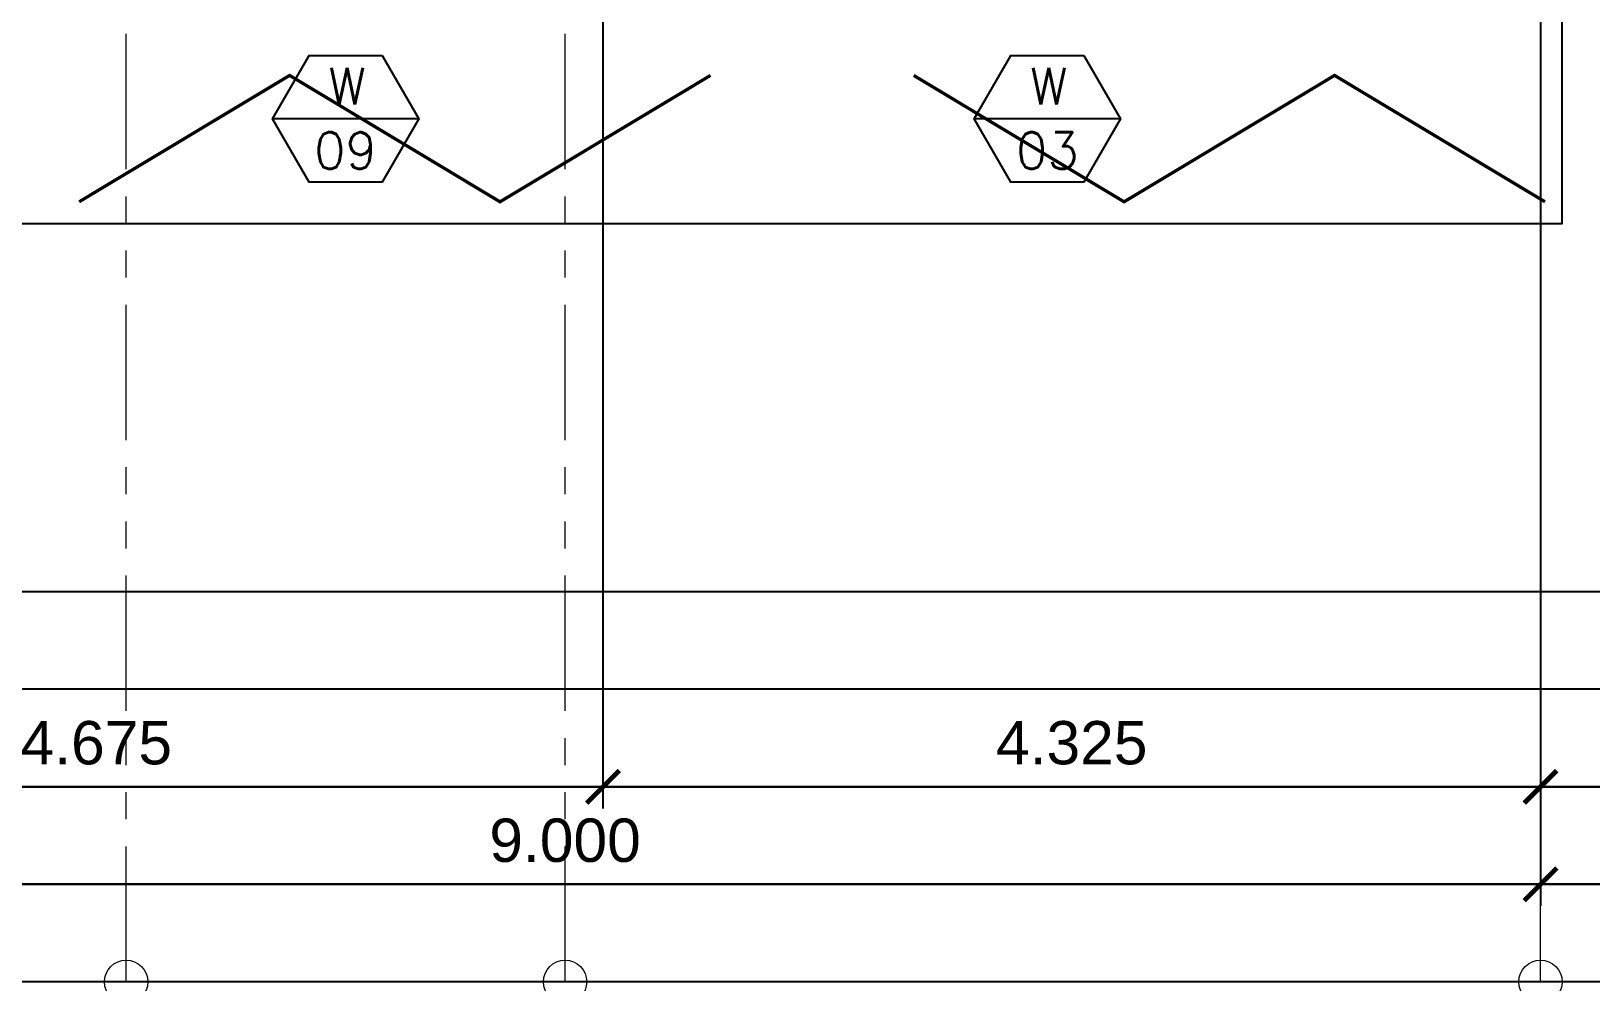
# Model space of a CAD drawing. Header units: metres. Extents: x -12400 to 1, y 0 to 106422.
# Drawn here: x -12049.88 to -12042.68, y 106383.97 to 106388.36 of the extents above; entities that cross this region are included whole.
import ezdxf
from ezdxf.enums import TextEntityAlignment as Align

# ---------------------------------------------------------------- set-up
doc = ezdxf.new("R2010")
doc.units = ezdxf.units.M
doc.header["$PDMODE"] = 35
doc.linetypes.add('PHANTOM2', pattern=[1.25, 0.625, -0.125, 0.125, -0.125, 0.125, -0.125])
for name, color, linetype in [('1AR', 1, 'Continuous'), ('FIXTURE', 35, 'Continuous'), ('SCH-WIND', 181, 'Continuous')]:
    doc.layers.add(name, color=color, linetype=linetype)
doc.layers.add('A-DIM-100', color=8, linetype='Continuous', lineweight=0)
doc.layers.add('DIM 001', color=251, linetype='Continuous', lineweight=13)
doc.layers.add('GUIDELINES', color=206, linetype='Continuous', plot=False)
doc.styles.add('DIMTXT-100', font='arial.ttf')
doc.styles.add('swis721', font='swiss.ttf')
doc.styles.add('T-0.15', font='romans.shx', dxfattribs={"height": 0.15})
doc.dimstyles.new('D-100', dxfattribs={"dimtxt": 0.2, "dimasz": 0.15, "dimexe": 0.1, "dimexo": 0.1, "dimgap": 0.1, "dimtad": 1, "dimdec": 3, "dimzin": 4, "dimdsep": 46, "dimtxsty": 'DIMTXT-100', "dimblk": 'ARCHTICK', "dimcen": 0.2, "dimdle": 0.1, "dimclrd": 8, "dimclre": 8, "dimclrt": 2, "dimadec": 0, "dimazin": 1, "dimtfac": 1, "dimtdec": 3, "dimtofl": 0, "dimtmove": 2, "dimatfit": 3, "dimfxl": 1, "dimarcsym": 0})
doc.dimstyles.new('DIM 200', dxfattribs={"dimtxt": 200, "dimasz": 1, "dimexe": 0, "dimexo": 40, "dimgap": 50, "dimtad": 1, "dimtoh": 1, "dimdec": 0, "dimlfac": 2, "dimtxsty": 'swis721', "dimblk": 'CIR', "dimcen": 0, "dimclrd": 155, "dimclre": 155, "dimclrt": 4, "dimadec": 0, "dimazin": 0, "dimtfac": 1, "dimtdec": 0, "dimtix": 1, "dimtmove": 1, "dimatfit": 3, "dimldrblk": 'CIR', "dimfxl": 0, "dimarcsym": 0})

# ---------------------------------------------------------------- blocks, each defined once
blk = doc.blocks.new('CIR')
at = {"color": 4}
blk.add_circle((0, 0), 50, dxfattribs=at)
blk = doc.blocks.new('FP_3F')
at = {"layer": '1AR', "color": 1}
blk.add_lwpolyline([(10.20000000000073, 19.69999999998254), (10.20000000000073, 20.69999999998254), (0, 20.69999999998254), (0, 0), (10.20000000000255, 0), (10.19999999999709, 1.000000000130967)], dxfattribs=at)
at = {"layer": 'FIXTURE'}
for points in [[(6.27080201213721, 0.6833166984724812, 0.015, 0.015, 0), (5.299999998933345, 0.09999999986030161, 0.015, 0.015, 0), (4.329197985729479, 0.6833166984724812, 0.015, 0.015, 0), (3.358395972525614, 0.09999999986030161, 0, 0, 0)], [(7.208395972840663, 0.6833166984724812, 0.015, 0.015, 0), (8.179197986044528, 0.09999999986030161, 0.015, 0.015, 0), (9.149999999248394, 0.6833166984724812, 0.015, 0.015, 0), (10.12080201245226, 0.09999999986030161, 0, 0, 0)]]:
    blk.add_lwpolyline(points, format="xyseb", dxfattribs=at)
blk = doc.blocks.new('_ArchTick')
at = {"color": 0, "linetype": 'ByBlock', "const_width": 0.15}
blk.add_lwpolyline([(-0.5, -0.5), (0.5, 0.5)], dxfattribs=at)
blk = doc.blocks.new('*D1927')
at = {"layer": 'DEFPOINTS', "color": 0, "transparency": 16777216}
for p in [(-12051.91296792571, 106388.5702236537), (-12042.91296792571, 106388.5702236537), (-12042.91296792571, 106384.4202236537)]:
    blk.add_point(p, dxfattribs=at)
at = {"layer": 'DIM 001', "color": 8, "lineweight": -2, "transparency": 16777216}
for p, q in [((-12051.91296792571, 106388.4702236537), (-12051.91296792571, 106384.3202236537)), ((-12042.91296792571, 106388.4702236537), (-12042.91296792571, 106384.3202236537)), ((-12052.01296792571, 106384.4202236537), (-12042.81296792571, 106384.4202236537))]:
    blk.add_line(p, q, dxfattribs=at)
at = {"layer": 'DIM 001', "color": 8, "lineweight": -2, "transparency": 16777216, "xscale": 0.15, "yscale": 0.15, "zscale": 0.15, "rotation": 180}
blk.add_blockref('_ArchTick', (-12051.91296792571, 106384.4202236537), dxfattribs=at)
at = {"layer": 'DIM 001', "color": 8, "lineweight": -2, "transparency": 16777216, "xscale": 0.15, "yscale": 0.15, "zscale": 0.15}
blk.add_blockref('_ArchTick', (-12042.91296792571, 106384.4202236537), dxfattribs=at)
at = {"layer": 'DIM 001', "color": 2, "transparency": 16777216, "insert": (-12047.41296792571, 106384.6223382513), "char_height": 0.2, "attachment_point": 5, "style": 'DIMTXT-100'}
blk.add_mtext('9.000', dxfattribs=at)
blk = doc.blocks.new('*D1928')
at = {"layer": 'DEFPOINTS', "color": 0, "transparency": 16777216}
for p in [(-12042.91296792571, 106388.5702236537), (-12034.91296792571, 106388.5702236537), (-12034.91296792571, 106384.4202236537)]:
    blk.add_point(p, dxfattribs=at)
at = {"layer": 'DIM 001', "color": 8, "lineweight": -2, "transparency": 16777216}
for p, q in [((-12042.91296792571, 106388.4702236537), (-12042.91296792571, 106384.3202236537)), ((-12034.91296792571, 106388.4702236537), (-12034.91296792571, 106384.3202236537)), ((-12043.01296792571, 106384.4202236537), (-12034.81296792571, 106384.4202236537))]:
    blk.add_line(p, q, dxfattribs=at)
at = {"layer": 'DIM 001', "color": 8, "lineweight": -2, "transparency": 16777216, "xscale": 0.15, "yscale": 0.15, "zscale": 0.15, "rotation": 180}
blk.add_blockref('_ArchTick', (-12042.91296792571, 106384.4202236537), dxfattribs=at)
at = {"layer": 'DIM 001', "color": 8, "lineweight": -2, "transparency": 16777216, "xscale": 0.15, "yscale": 0.15, "zscale": 0.15}
blk.add_blockref('_ArchTick', (-12034.91296792571, 106384.4202236537), dxfattribs=at)
at = {"layer": 'DIM 001', "color": 2, "transparency": 16777216, "insert": (-12038.91296792571, 106384.6223382513), "char_height": 0.2, "attachment_point": 5, "style": 'DIMTXT-100'}
blk.add_mtext('8.000', dxfattribs=at)
blk = doc.blocks.new('*D1930')
at = {"layer": 'DEFPOINTS', "color": 0, "transparency": 16777216}
for p in [(-12040.03796792569, 106389.5702236538), (-12042.91296792571, 106388.5702236537), (-12040.03796792569, 106384.8702236537)]:
    blk.add_point(p, dxfattribs=at)
at = {"layer": 'DIM 001', "color": 8, "lineweight": -2, "transparency": 16777216}
for p, q in [((-12040.03796792569, 106389.4702236538), (-12040.03796792569, 106384.7702236537)), ((-12042.91296792571, 106388.4702236537), (-12042.91296792571, 106384.7702236537)), ((-12043.01296792571, 106384.8702236537), (-12039.93796792569, 106384.8702236537))]:
    blk.add_line(p, q, dxfattribs=at)
at = {"layer": 'DIM 001', "color": 8, "lineweight": -2, "transparency": 16777216, "xscale": 0.15, "yscale": 0.15, "zscale": 0.15, "rotation": 180}
blk.add_blockref('_ArchTick', (-12042.91296792571, 106384.8702236537), dxfattribs=at)
at = {"layer": 'DIM 001', "color": 8, "lineweight": -2, "transparency": 16777216, "xscale": 0.15, "yscale": 0.15, "zscale": 0.15}
blk.add_blockref('_ArchTick', (-12040.03796792569, 106384.8702236537), dxfattribs=at)
at = {"layer": 'DIM 001', "color": 2, "transparency": 16777216, "insert": (-12041.4754679257, 106385.0723382513), "char_height": 0.2, "attachment_point": 5, "style": 'DIMTXT-100'}
blk.add_mtext('2.875', dxfattribs=at)
blk = doc.blocks.new('*D1932')
at = {"layer": 'DEFPOINTS', "color": 0, "transparency": 16777216}
for p in [(-12047.23796792571, 106391.3202236537), (-12051.91296792571, 106388.5702236537), (-12047.23796792571, 106384.8702236537)]:
    blk.add_point(p, dxfattribs=at)
at = {"layer": 'DIM 001', "color": 8, "lineweight": -2, "transparency": 16777216}
for p, q in [((-12047.23796792571, 106391.2202236537), (-12047.23796792571, 106384.7702236537)), ((-12051.91296792571, 106388.4702236537), (-12051.91296792571, 106384.7702236537)), ((-12052.01296792571, 106384.8702236537), (-12047.13796792571, 106384.8702236537))]:
    blk.add_line(p, q, dxfattribs=at)
at = {"layer": 'DIM 001', "color": 8, "lineweight": -2, "transparency": 16777216, "xscale": 0.15, "yscale": 0.15, "zscale": 0.15, "rotation": 180}
blk.add_blockref('_ArchTick', (-12051.91296792571, 106384.8702236537), dxfattribs=at)
at = {"layer": 'DIM 001', "color": 8, "lineweight": -2, "transparency": 16777216, "xscale": 0.15, "yscale": 0.15, "zscale": 0.15}
blk.add_blockref('_ArchTick', (-12047.23796792571, 106384.8702236537), dxfattribs=at)
at = {"layer": 'DIM 001', "color": 2, "transparency": 16777216, "insert": (-12049.57546792571, 106385.0723382513), "char_height": 0.2, "attachment_point": 5, "style": 'DIMTXT-100'}
blk.add_mtext('4.675', dxfattribs=at)
blk = doc.blocks.new('*D1933')
at = {"layer": 'DEFPOINTS', "color": 0, "transparency": 16777216}
for p in [(-12047.23796792571, 106391.3202236537), (-12042.91296792571, 106388.5702236537), (-12042.91296792571, 106384.8702236537)]:
    blk.add_point(p, dxfattribs=at)
at = {"layer": 'DIM 001', "color": 8, "lineweight": -2, "transparency": 16777216}
for p, q in [((-12047.23796792571, 106391.2202236537), (-12047.23796792571, 106384.7702236537)), ((-12042.91296792571, 106388.4702236537), (-12042.91296792571, 106384.7702236537)), ((-12047.33796792571, 106384.8702236537), (-12042.81296792571, 106384.8702236537))]:
    blk.add_line(p, q, dxfattribs=at)
at = {"layer": 'DIM 001', "color": 8, "lineweight": -2, "transparency": 16777216, "xscale": 0.15, "yscale": 0.15, "zscale": 0.15, "rotation": 180}
blk.add_blockref('_ArchTick', (-12047.23796792571, 106384.8702236537), dxfattribs=at)
at = {"layer": 'DIM 001', "color": 8, "lineweight": -2, "transparency": 16777216, "xscale": 0.15, "yscale": 0.15, "zscale": 0.15}
blk.add_blockref('_ArchTick', (-12042.91296792571, 106384.8702236537), dxfattribs=at)
at = {"layer": 'DIM 001', "color": 2, "transparency": 16777216, "insert": (-12045.07546792571, 106385.0724064641), "char_height": 0.2, "attachment_point": 5, "style": 'DIMTXT-100'}
blk.add_mtext('4.325', dxfattribs=at)
blk = doc.blocks.new('W-TAG')
at = {"layer": 'SCH-WIND'}
blk.add_line((-0.2999999999883585, 1.4210854715202e-14), (0.2999999999883585, -1.4210854715202e-14), dxfattribs=at)
blk.add_lwpolyline([(-0.1500000000232831, 0.2598076211288429), (-0.3000000000465661, 1.4210854715202e-14), (-0.1500000000232831, -0.2598076211288429), (0.1499999999650754, -0.2598076211288429), (0.2999999999883585, -1.4210854715202e-14), (0.1499999999650754, 0.2598076211288429)], close=True, dxfattribs=at)
at = {"layer": 'SCH-WIND', "color": 2, "style": 'T-0.15'}
for tag, p in [('W-TAG', (-0.005861362880693832, 0.1346037882111908)), ('W-NO', (-1.4210854715202e-14, -0.1299038105644215))]:
    blk.add_attdef(tag, text='', height=0.15, dxfattribs=at).set_placement(p, align=Align.MIDDLE_CENTER)
blk = doc.blocks.new('GRID1')
at = {"color": 6, "linetype": 'PHANTOM2'}
for points in [[(-12157.77941529414, 106384.7702236537), (-12157.77941529414, 106412.5702236537)], [(-12155.75441529414, 106384.7702236537), (-12155.75441529414, 106412.5702236537)], [(-12151.25441529414, 106384.7702236537), (-12151.25441529414, 106412.5702236537)]]:
    blk.add_leader(points, dimstyle='DIM 200', override={"dimasz": 0.002, "dimgap": 60, "dimtad": 0}, dxfattribs=at)

msp = doc.modelspace()

# ---------------------------------------------------------------- linework, layer by layer
at = {"layer": 'GUIDELINES'}
for points in [[(-12055.41296792572, 106411.7702236537), (-12022.41296792571, 106411.7702236537), (-12022.41296792571, 106383.9702236537), (-12055.41296792572, 106383.9702236537)], [(-12055.41296792572, 106411.7702236537), (-12022.41296792571, 106411.7702236537), (-12022.41296792571, 106383.9702236537), (-12055.41296792572, 106383.9702236537)], [(-12054.96296792572, 106411.3202236537), (-12022.86296792571, 106411.3202236537), (-12022.86296792571, 106384.4202236537), (-12054.96296792572, 106384.4202236537)], [(-12054.96296792572, 106411.3202236537), (-12022.86296792571, 106411.3202236537), (-12022.86296792571, 106384.4202236537), (-12054.96296792572, 106384.4202236537)], [(-12054.51296792572, 106410.8702236537), (-12023.31296792571, 106410.8702236537), (-12023.31296792571, 106384.8702236537), (-12054.51296792572, 106384.8702236537)], [(-12054.51296792572, 106410.8702236537), (-12023.31296792571, 106410.8702236537), (-12023.31296792571, 106384.8702236537), (-12054.51296792572, 106384.8702236537)], [(-12054.06296792571, 106410.4202236537), (-12023.76296792571, 106410.4202236537), (-12023.76296792571, 106385.3202236537), (-12054.06296792571, 106385.3202236537)], [(-12054.06296792571, 106410.4202236537), (-12023.76296792571, 106410.4202236537), (-12023.76296792571, 106385.3202236537), (-12054.06296792571, 106385.3202236537)], [(-12054.06296792571, 106410.4202236537), (-12023.76296792571, 106410.4202236537), (-12023.76296792571, 106385.3202236537), (-12054.06296792571, 106385.3202236537)], [(-12054.06296792571, 106410.4202236537), (-12023.76296792571, 106410.4202236537), (-12023.76296792571, 106385.3202236537), (-12054.06296792571, 106385.3202236537)], [(-12053.61296792571, 106409.9702236537), (-12024.21296792571, 106409.9702236537), (-12024.21296792571, 106385.7702236537), (-12053.61296792571, 106385.7702236537)], [(-12053.61296792571, 106409.9702236537), (-12024.21296792571, 106409.9702236537), (-12024.21296792571, 106385.7702236537), (-12053.61296792571, 106385.7702236537)]]:
    msp.add_lwpolyline(points, close=True, dxfattribs=at)

# ---------------------------------------------------------------- block references
at = {"color": 1}
msp.add_blockref('FP_3F', (-12053.01296792571, 106387.4702236537), dxfattribs=at)
at = {"layer": 'A-DIM-100'}
msp.add_blockref('GRID1', (108.3414473684243, -0.8000000000029104), dxfattribs=at)
msp.add_blockref('GRID1', (108.3414473684243, -0.8000000000029104), dxfattribs=at)
at = {"layer": 'SCH-WIND', "color": 2}
ref = msp.add_blockref('W-TAG', (-12048.42546792574, 106387.9529400801), dxfattribs=dict(at, xscale=-1.125000000042443, yscale=1.125000000042443, zscale=1.125000000042443))
ref.add_attrib('W-NO', '09', dxfattribs={"color": 2, "height": 0.1687500000063664, "style": 'T-0.15'}).set_placement((-12048.42546792574, 106387.8067982933), align=Align.MIDDLE_CENTER)
ref.add_attrib('W-TAG', 'W', dxfattribs={"color": 2, "height": 0.1687500000063664, "style": 'T-0.15'}).set_placement((-12048.4188738925, 106388.1043693419), align=Align.MIDDLE_CENTER)
ref = msp.add_blockref('W-TAG', (-12045.18796792506, 106387.9529400801), dxfattribs=dict(at, xscale=-1.125000000042443, yscale=1.125000000042443, zscale=1.125000000042443))
ref.add_attrib('W-NO', '03', dxfattribs={"color": 2, "height": 0.1687500000063664, "style": 'T-0.15'}).set_placement((-12045.18796792506, 106387.8067982933), align=Align.MIDDLE_CENTER)
ref.add_attrib('W-TAG', 'W', dxfattribs={"color": 2, "height": 0.1687500000063664, "style": 'T-0.15'}).set_placement((-12045.18137389182, 106388.1043693419), align=Align.MIDDLE_CENTER)

# ---------------------------------------------------------------- dimensions: what is measured, and where the dimension line sits
at = {"layer": 'DIM 001'}
for base, p1, p2, picture, middle in [((-12047.23796792571, 106384.8702236537), (-12051.91296792571, 106388.5702236537), (-12047.23796792571, 106391.3202236537), '*D1932', (-12049.57546792571, 106385.0723382513)), ((-12042.91296792571, 106384.8702236537), (-12047.23796792571, 106391.3202236537), (-12042.91296792571, 106388.5702236537), '*D1933', (-12045.07546792571, 106385.0724064641)), ((-12040.03796792569, 106384.8702236537), (-12042.91296792571, 106388.5702236537), (-12040.03796792569, 106389.5702236538), '*D1930', (-12041.4754679257, 106385.0723382513)), ((-12042.91296792571, 106384.4202236537), (-12051.91296792571, 106388.5702236537), (-12042.91296792571, 106388.5702236537), '*D1927', (-12047.41296792571, 106384.6223382513)), ((-12034.91296792571, 106384.4202236537), (-12042.91296792571, 106388.5702236537), (-12034.91296792571, 106388.5702236537), '*D1928', (-12038.91296792571, 106384.6223382513))]:
    dim = msp.add_linear_dim(base=base, p1=p1, p2=p2, dimstyle='D-100', dxfattribs=at)
    dim.commit()
    dim.dimension.update_dxf_attribs({"geometry": picture, "text_midpoint": middle})

doc.saveas('drawing.dxf')
